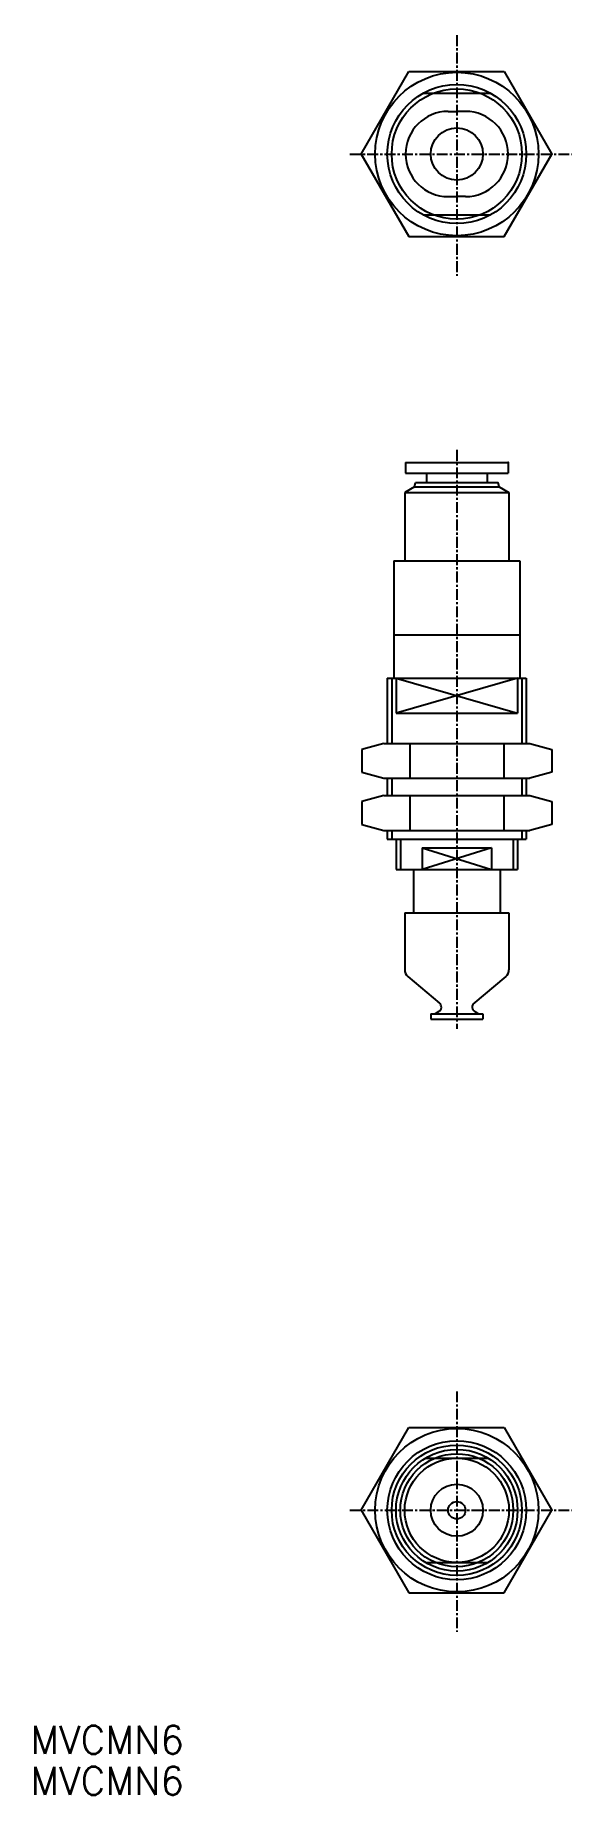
# Model space of a CAD drawing. Extents: x 61 to 123, y -7 to 196.
import ezdxf

# ---------------------------------------------------------------- set-up
doc = ezdxf.new("R2010")
doc.units = 0
doc.linetypes.add('CENTER', pattern=[2, 1.25, -0.25, 0.25, -0.25])
doc.layers.get('0').update_dxf_attribs({"linetype": 'CONTINUOUS'})
doc.layers.add('CENTER', color=1, linetype='CENTER')
doc.styles.get("Standard").update_dxf_attribs({"font": 'txt.shx'})

msp = doc.modelspace()

# ---------------------------------------------------------------- linework, layer by layer
at = {"color": 7, "linetype": 'CONTINUOUS'}
for p, q in [((98.72, 182.14), (104.2, 191.64)), ((104.2, 191.64), (115.18, 191.64)), ((115.18, 191.64), (120.66, 182.14)), ((105.86, 189.14), (113.61, 189.14)), ((108.74, 187.04), (109.74, 187.04)), ((110.74, 187.04), (109.74, 187.04)), ((98.72, 182.14), (104.2, 172.64)), ((115.18, 172.64), (120.66, 182.14)), ((108.74, 177.24), (109.74, 177.24)), ((110.74, 177.24), (109.74, 177.24)), ((105.86, 175.14), (113.61, 175.14)), ((104.2, 172.64), (115.18, 172.64)), ((103.84, 146.64), (103.84, 145.44)), ((103.84, 146.64), (115.64, 146.64)), ((115.64, 146.64), (115.64, 145.44)), ((104.85, 143.84), (103.74, 143.2)), ((103.84, 145.44), (115.64, 145.44)), ((104.85, 143.84), (104.99, 144.34)), ((104.85, 143.84), (114.62, 143.84)), ((104.99, 144.34), (114.49, 144.34)), ((106.24, 145.44), (106.24, 144.34)), ((113.24, 145.44), (113.24, 144.34)), ((114.62, 143.84), (114.49, 144.34)), ((114.62, 143.84), (115.74, 143.2)), ((103.74, 143.2), (115.74, 143.2)), ((103.74, 143.2), (103.74, 135.34)), ((115.74, 143.2), (115.74, 135.34)), ((102.49, 135.34), (116.99, 135.34)), ((102.49, 135.34), (102.49, 121.84)), ((116.99, 135.34), (116.99, 121.84)), ((102.49, 126.84), (116.99, 126.84)), ((101.74, 121.84), (101.74, 114.34)), ((101.74, 121.84), (117.74, 121.84)), ((102.24, 121.84), (102.24, 114.34)), ((102.74, 121.84), (102.74, 117.84)), ((116.74, 121.84), (116.74, 117.84)), ((117.24, 121.84), (117.24, 114.34)), ((117.74, 121.84), (117.74, 114.45)), ((102.74, 117.84), (116.74, 117.84)), ((101.34, 114.34), (98.79, 113.66)), ((98.79, 113.66), (98.79, 111.02)), ((101.34, 114.34), (118.14, 114.34)), ((104.32, 114.34), (104.32, 110.34)), ((115.16, 114.34), (115.16, 110.34)), ((118.14, 114.34), (120.69, 113.66)), ((120.69, 113.66), (120.69, 111.02)), ((98.79, 111.02), (101.34, 110.34)), ((101.34, 110.34), (118.14, 110.34)), ((101.74, 110.34), (101.74, 108.34)), ((102.24, 110.34), (102.24, 108.34)), ((117.24, 110.34), (117.24, 108.34)), ((117.74, 110.34), (117.74, 108.34)), ((120.69, 111.02), (118.14, 110.34)), ((101.34, 108.34), (98.79, 107.66)), ((98.79, 107.66), (98.79, 105.02)), ((101.34, 108.34), (118.14, 108.34)), ((104.32, 108.34), (104.32, 104.34)), ((115.16, 108.34), (115.16, 104.34)), ((118.14, 108.34), (120.69, 107.66)), ((120.69, 107.66), (120.69, 105.02)), ((98.79, 105.02), (101.34, 104.34)), ((101.34, 104.34), (118.14, 104.34)), ((101.74, 104.34), (101.74, 103.34)), ((101.74, 103.34), (117.74, 103.34)), ((102.24, 104.34), (102.24, 103.34)), ((102.74, 103.34), (102.74, 99.84)), ((103.24, 103.34), (103.24, 99.84)), ((116.24, 103.34), (116.24, 99.84)), ((116.74, 103.34), (116.74, 99.84)), ((117.24, 104.34), (117.24, 103.34)), ((117.74, 104.34), (117.74, 103.34)), ((120.69, 105.02), (118.14, 104.34)), ((105.74, 102.34), (105.74, 99.84)), ((105.74, 102.34), (113.74, 102.34)), ((113.74, 102.34), (113.74, 99.84)), ((102.74, 99.84), (116.74, 99.84)), ((104.74, 99.84), (104.74, 94.84)), ((114.74, 99.84), (114.74, 94.84)), ((103.74, 94.84), (115.74, 94.84)), ((103.74, 94.84), (103.74, 88.31)), ((115.74, 94.84), (115.74, 88.31)), ((104.09, 87.54), (107.75, 84.48)), ((115.38, 87.54), (111.58, 84.36)), ((106.74, 83.24), (112.24, 83.24)), ((106.74, 83.24), (106.74, 82.64)), ((107.67, 83.5), (107.24, 83.24)), ((111.8, 83.5), (112.24, 83.24)), ((112.24, 83.24), (112.74, 83.24)), ((112.74, 83.24), (112.74, 82.64)), ((106.74, 82.64), (112.74, 82.64)), ((98.73, 26.14), (104.21, 35.64)), ((104.21, 35.64), (115.19, 35.64)), ((115.19, 35.64), (120.67, 26.14)), ((106.14, 32.14), (113.35, 32.14)), ((98.73, 26.14), (104.21, 16.64)), ((115.19, 16.64), (120.67, 26.14)), ((106.14, 20.14), (113.35, 20.14)), ((104.21, 16.64), (115.19, 16.64))]:
    msp.add_line(p, q, dxfattribs=at)
at = {"color": 3, "linetype": 'CONTINUOUS'}
for p, q in [((116.74, 121.84), (102.74, 117.84)), ((102.74, 121.84), (116.74, 117.84)), ((113.74, 102.34), (105.74, 99.84)), ((105.74, 102.34), (113.74, 99.84))]:
    msp.add_line(p, q, dxfattribs=at)
at = {"color": 7, "linetype": 'CONTINUOUS'}
for centre, radius in [((109.74, 182.14), 9.4), ((109.74, 182.14), 8), ((109.74, 182.14), 7.5), ((109.74, 182.14), 3), ((109.74, 26.14), 9.4), ((109.74, 26.14), 8), ((109.74, 26.14), 7.5), ((109.74, 26.14), 7), ((109.74, 26.14), 7), ((109.74, 26.14), 6.5), ((109.74, 26.14), 6), ((109.74, 26.14), 3), ((109.74, 26.14), 1)]:
    msp.add_circle(centre, radius, dxfattribs=at)
for centre, radius, start, end in [((108.74, 182.14), 4.9, 90, 270), ((110.74, 182.14), 4.9, 270, 90), ((104.74, 88.31), 1, 180, 230), ((114.74, 88.31), 1, 310, 0), ((107.36, 84.02), 0.6, 301, 49.9999), ((112.11, 84.02), 0.6, 130, 239)]:
    msp.add_arc(centre, radius, start, end, dxfattribs=at)
for p in [(109.74, 182.14), (120.66, 182.14), (109.74, 146.64), (115.64, 146.64), (109.74, 26.14), (120.67, 26.14)]:
    msp.add_point(p, dxfattribs=at)
at = {"layer": 'CENTER', "color": 1, "linetype": 'CENTER'}
for p, q in [((109.74, 195.81), (109.74, 168.14)), ((97.43, 182.14), (122.97, 182.14)), ((109.74, 148.1), (109.74, 81.51)), ((109.74, 39.81), (109.74, 12.14)), ((97.44, 26.14), (122.98, 26.14))]:
    msp.add_line(p, q, dxfattribs=at)

# ---------------------------------------------------------------- texts
at = {"color": 7, "linetype": 'CONTINUOUS'}
for p in [(60.65, -1.86), (60.65, -6.59)]:
    msp.add_text('MVCMN6', height=3.2, dxfattribs=at).set_placement(p)

doc.saveas('drawing.dxf')
